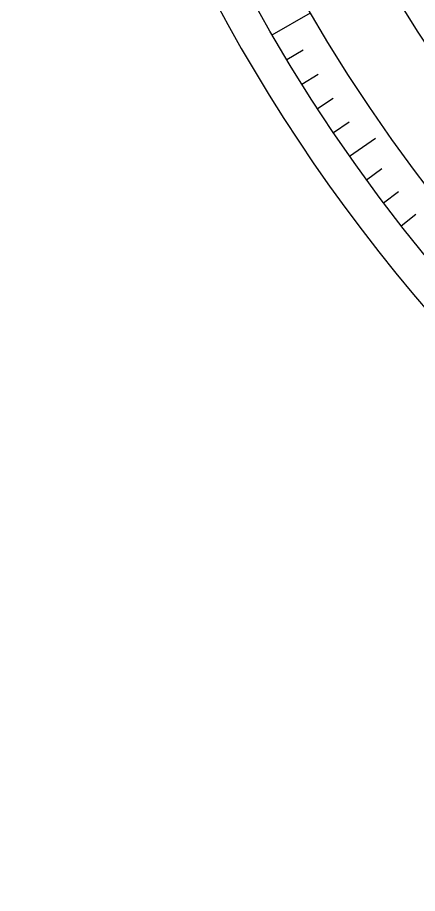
# Model space of a CAD drawing. Header units: millimetres. Extents: x -59 to 59, y -59 to 86.
# Drawn here: x -59 to -44.99, y -59 to -28.3 of the extents above; entities that cross this region are included whole.
import ezdxf

# ---------------------------------------------------------------- set-up
doc = ezdxf.new("R2010")
doc.units = ezdxf.units.MM
for name, color, linetype in [('CUT_OUTER', 1, 'Continuous'), ('ENGRAVE', 7, 'Continuous'), ('ENGRAVE_FINE', 8, 'Continuous')]:
    doc.layers.add(name, color=color, linetype=linetype)

msp = doc.modelspace()

# ---------------------------------------------------------------- linework, layer by layer
at = {"layer": 'CUT_OUTER'}
msp.add_arc((0, -0.0003), 58.9997, 179.811218, 0.16335, dxfattribs=at)
at = {"layer": 'ENGRAVE'}
for points in [[(-50.0736, -28.91), (-48.7323, -28.1356)], [(-47.3634, -33.1642), (-46.4572, -32.5297)]]:
    msp.add_lwpolyline(points, dxfattribs=at)
for radius in [57.82, 57.82, 56.2713, 53.395, 53.395, 51.1235, 46.905, 46.905]:
    msp.add_circle((0, 0), radius, dxfattribs=at)
at = {"layer": 'ENGRAVE_FINE'}
for points in [[(-49.5614, -29.7795), (-48.9925, -29.4376)], [(-49.0341, -30.6399), (-48.4712, -30.2882)], [(-48.4919, -31.491), (-47.9353, -31.1295)], [(-47.935, -32.3325), (-47.3847, -31.9614)], [(-46.7774, -33.9857), (-46.2404, -33.5956)], [(-46.1771, -34.7969), (-45.647, -34.3975)], [(-45.5628, -35.5975), (-45.0397, -35.1889)]]:
    msp.add_lwpolyline(points, dxfattribs=at)

doc.saveas('drawing.dxf')
